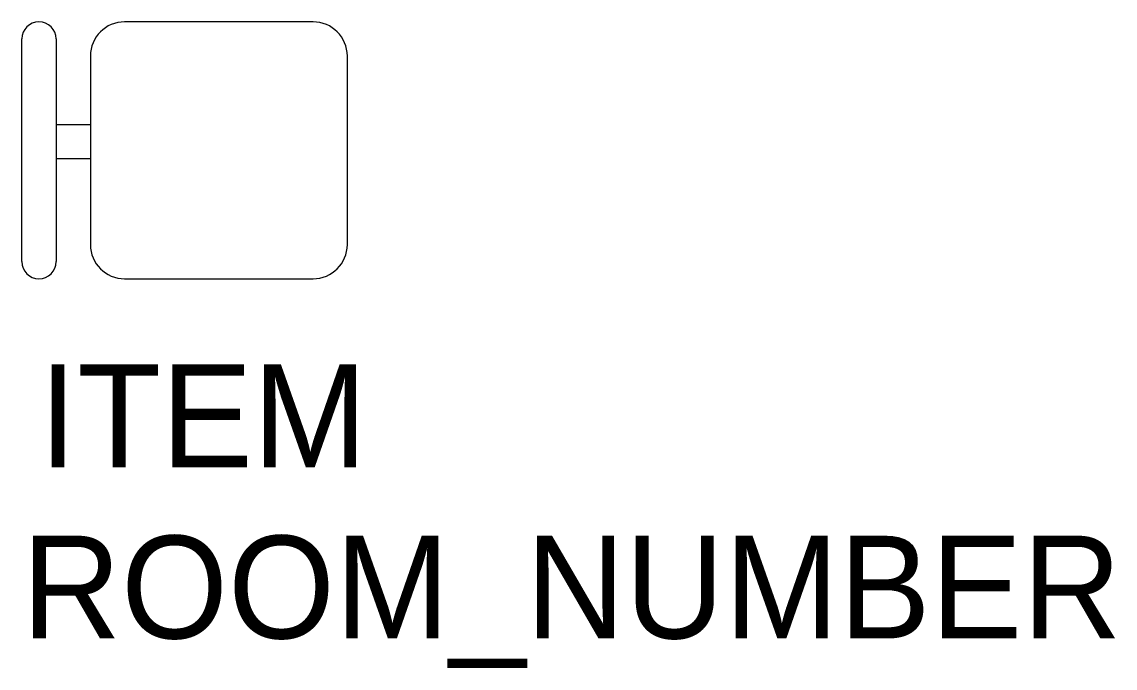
# Model space of a CAD drawing. Extents: x 0 to 1.62, y -0.78 to 0.18.
import ezdxf

# ---------------------------------------------------------------- set-up
doc = ezdxf.new("R2010")
doc.units = 0
doc.header["$LTSCALE"] = 40
doc.layers.get('0').update_dxf_attribs({"color": 1, "linetype": 'CONTINUOUS'})

msp = doc.modelspace()

# ---------------------------------------------------------------- linework, layer by layer
at = {"color": 0, "linetype": 'BYBLOCK'}
for p, q in [((0.4318, 0.1778), (0.1524, 0.1778)), ((0, -0.1778), (0, 0.1524)), ((0.0508, 0.1524), (0.0508, -0.1778)), ((0.1016, 0.127), (0.1016, -0.1524)), ((0.4826, -0.1524), (0.4826, 0.127)), ((0.0508, 0.0254), (0.1016, 0.0254)), ((0.1016, -0.0254), (0.0508, -0.0254)), ((0.1524, -0.2032), (0.4318, -0.2032))]:
    msp.add_line(p, q, dxfattribs=at)
for centre, radius, start, end in [((0.0254, 0.1524), 0.0254, 0, 180), ((0.1524, 0.127), 0.0508, 90, 180), ((0.4318, 0.127), 0.0508, 0, 90), ((0.1524, -0.1524), 0.0508, 180, 270), ((0.4318, -0.1524), 0.0508, 270, 0), ((0.0254, -0.1778), 0.0254, 180, 0)]:
    msp.add_arc(centre, radius, start, end, dxfattribs=at)

# ---------------------------------------------------------------- texts
for tag, p, s, flags in [('ITEM', (0.0254, -0.4826), 'CAFE SEAT', 3), ('ROOM_NUMBER', (0, -0.7366), '', 1)]:
    msp.add_attdef(tag, p, s, height=0.1524, dxfattribs=dict(at, flags=flags))

doc.saveas('drawing.dxf')
